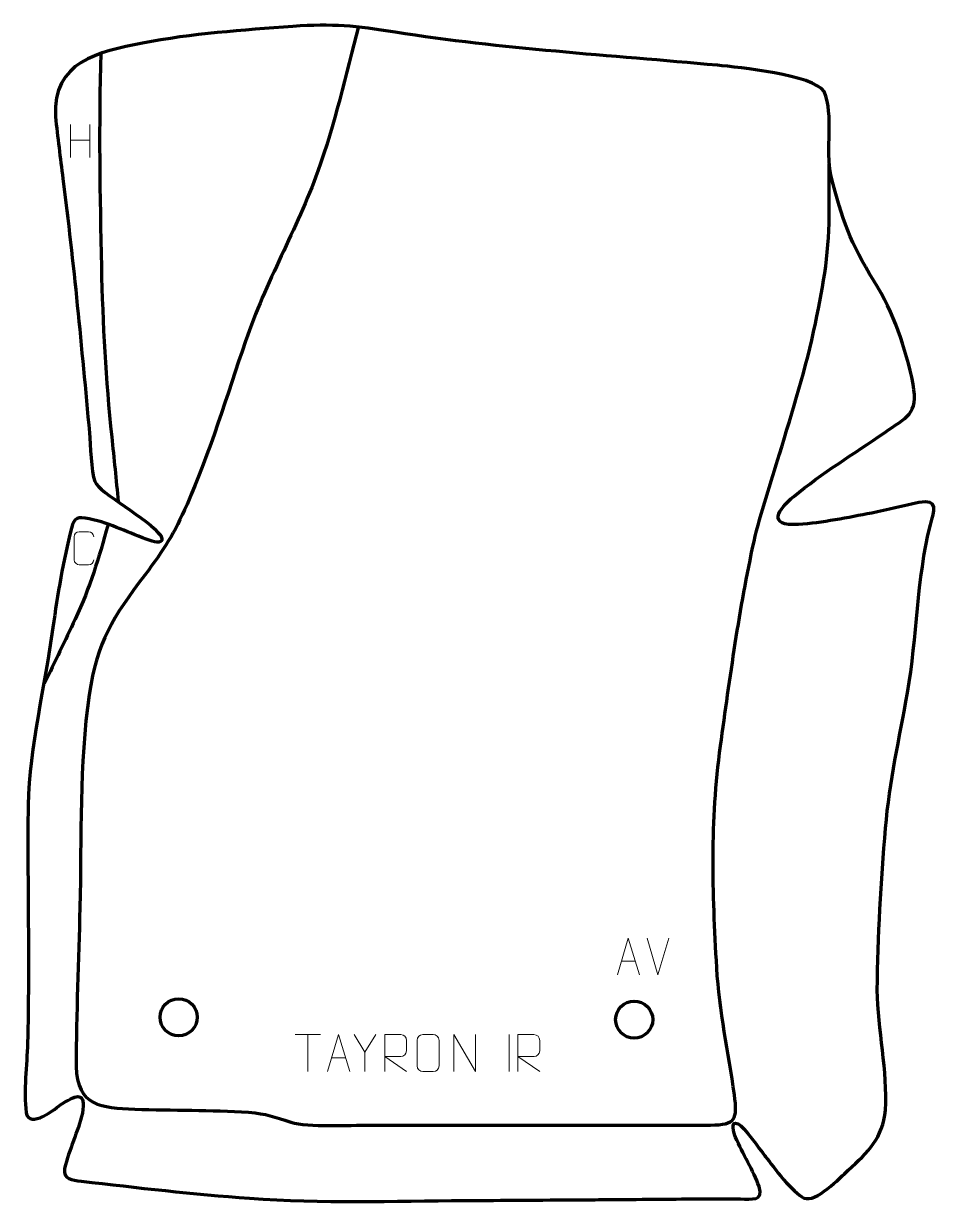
# Model space of a CAD drawing. Header units: millimetres. Extents: x 1294 to 1912, y -30 to 767.
import ezdxf

# ---------------------------------------------------------------- set-up
doc = ezdxf.new("R2010")
doc.units = ezdxf.units.MM
doc.header["$MEASUREMENT"] = 0
doc.layers.add('layer 1', color=7, linetype='Continuous')
doc.layers.add('layer 2', color=7, linetype='Continuous')

msp = doc.modelspace()

# ---------------------------------------------------------------- linework, layer by layer
at = {"layer": 'layer 1', "color": 142, "lineweight": 200}
for centre, major_axis, ratio in [((1398.6464, 95.9443), (0, 12.5262), 1), ((1706.2066, 94.3532), (12.5263, 0), 0.99999202)]:
    msp.add_ellipse(centre, major_axis=major_axis, ratio=ratio, dxfattribs=at)
at = {"layer": 'layer 1', "color": 142, "lineweight": 158}
for points, knots in [([(1520.0491, 764.7011), (1511.7443, 732.4503), (1503.8176, 698.3213), (1492.6655, 667.0149), (1492.6655, 667.0149), (1478.2845, 627.7686), (1457.338, 592.0267), (1443.7518, 552.2208), (1443.7518, 552.2208), (1431.4154, 515.8992), (1419.6189, 477.1589), (1404.2994, 442.1103), (1404.2994, 442.1103), (1395.4815, 422.2557), (1388.8578, 411.6665), (1375.7852, 394.4255), (1375.7852, 394.4255), (1354.0525, 365.5245), (1343.7839, 350.1409), (1338.2131, 313.5344), (1338.2131, 313.5344), (1331.4726, 266.8761), (1333.0912, 217.1729), (1331.9615, 169.935), (1331.9615, 169.935), (1331.0862, 134.3926), (1329.4115, 98.2493), (1329.4587, 62.7602), (1329.4587, 62.7602), (1330.1431, 35.874), (1346.3281, 34.874), (1368.9373, 33.931), (1368.9373, 33.931), (1394.4932, 32.986), (1420.4277, 33.4406), (1445.8867, 31.7913), (1445.8867, 31.7913), (1458.2699, 30.909), (1462.9332, 28.5067), (1474.2895, 25.1622), (1474.2895, 25.1622), (1486.5716, 21.545), (1513.6709, 23.1346), (1527.6663, 23.139), (1527.6663, 23.139), (1604.3251, 23.1607), (1680.9753, 23.0861), (1757.6352, 23.1923), (1757.6352, 23.1923), (1774.8376, 23.3227), (1776.0808, 26.6238), (1773.8615, 43.6567), (1773.8615, 43.6567), (1769.7677, 72.6889), (1763.6791, 99.754), (1761.9501, 129.2847), (1761.9501, 129.2847), (1759.0222, 181.326), (1757.337, 227.168), (1764.4803, 279.1743), (1764.4803, 279.1743), (1770.8358, 324.8588), (1777.1636, 371.9954), (1787.1025, 417.002), (1787.1025, 417.002), (1791.4117, 436.5157), (1798.6375, 456.7205), (1804.3647, 476.0339), (1804.3647, 476.0339), (1813.1701, 505.7278), (1822.2062, 533.7249), (1828.5326, 564.1905), (1828.5326, 564.1905), (1834.2198, 591.6241), (1838.2442, 614.1309), (1837.9358, 642.3919), (1837.9358, 642.3919), (1837.8271, 652.3597), (1837.8792, 662.3315), (1837.8623, 672.3002)], [0, 0, 0, 0, 0.04761905, 0.04761905, 0.04761905, 0.04761905, 0.0952381, 0.0952381, 0.0952381, 0.0952381, 0.14285714, 0.14285714, 0.14285714, 0.14285714, 0.19047619, 0.19047619, 0.19047619, 0.19047619, 0.23809524, 0.23809524, 0.23809524, 0.23809524, 0.28571429, 0.28571429, 0.28571429, 0.28571429, 0.33333333, 0.33333333, 0.33333333, 0.33333333, 0.38095238, 0.38095238, 0.38095238, 0.38095238, 0.42857143, 0.42857143, 0.42857143, 0.42857143, 0.47619048, 0.47619048, 0.47619048, 0.47619048, 0.52380952, 0.52380952, 0.52380952, 0.52380952, 0.57142857, 0.57142857, 0.57142857, 0.57142857, 0.61904762, 0.61904762, 0.61904762, 0.61904762, 0.66666667, 0.66666667, 0.66666667, 0.66666667, 0.71428571, 0.71428571, 0.71428571, 0.71428571, 0.76190476, 0.76190476, 0.76190476, 0.76190476, 0.80952381, 0.80952381, 0.80952381, 0.80952381, 0.85714286, 0.85714286, 0.85714286, 0.85714286, 0.9047619, 0.9047619, 0.9047619, 0.9047619, 1, 1, 1, 1]), ([(1346.1727, 746.6848), (1344.5068, 699.0339), (1345.4531, 650.2207), (1346.4634, 602.5143), (1346.4634, 602.5143), (1347.2886, 563.5488), (1349.3505, 526.5207), (1353.4185, 487.7402), (1353.4185, 487.7402), (1354.9459, 473.1801), (1356.4519, 458.6212), (1357.8199, 444.045)], [0, 0, 0, 0, 0.25, 0.25, 0.25, 0.25, 0.5, 0.5, 0.5, 0.5, 1, 1, 1, 1]), ([(1350.962, 428.6547), (1344.4457, 405.3304), (1339.1224, 386.8126), (1328.7652, 364.6594), (1328.7652, 364.6594), (1322.01, 350.2104), (1315.09, 335.8427), (1308.0534, 321.5288)], [0, 0, 0, 0, 0.33333333, 0.33333333, 0.33333333, 0.33333333, 1, 1, 1, 1])]:
    msp.add_open_spline(points, degree=3, knots=knots, dxfattribs=at)
at = {"layer": 'layer 1', "color": 250, "lineweight": 9}
for points in [[(1325.6042, 698.5302), (1325.6042, 698.5302), (1325.6042, 676.3375), (1325.6042, 676.3375)], [(1338.7199, 698.5302), (1338.7199, 698.5302), (1338.7199, 676.1799), (1338.7199, 676.1799)], [(1325.6217, 687.8878), (1325.6217, 687.8878), (1338.7199, 687.8878), (1338.7199, 687.8878)], [(1722.2183, 124.4576), (1722.2183, 124.4576), (1714.8965, 149.4112), (1714.8965, 149.4112)], [(1729.5402, 149.4112), (1729.5402, 149.4112), (1722.2184, 124.4576), (1722.2184, 124.4576)], [(1697.5814, 133.7143), (1697.5814, 133.7143), (1707.0771, 133.7143), (1707.0771, 133.7143)], [(1477.3417, 84.1885), (1477.3417, 84.1885), (1494.3289, 84.1885), (1494.3289, 84.1885)], [(1485.8355, 59.2585), (1485.8355, 59.2585), (1485.8355, 84.212), (1485.8355, 84.212)], [(1524.3943, 72.3134), (1524.3943, 72.3134), (1517.0734, 84.2121), (1517.0734, 84.2121)], [(1621.7795, 84.226), (1621.7795, 84.226), (1621.7795, 59.2519), (1621.7795, 59.2519)], [(1501.9243, 68.5152), (1501.9243, 68.5152), (1511.42, 68.5152), (1511.42, 68.5152)]]:
    msp.add_open_spline(points, degree=3, dxfattribs=at)
for points, knots in [([(1341.3247, 404.7633), (1341.1995, 402.6823), (1339.6973, 401.3571), (1337.7736, 401.3474), (1337.7736, 401.3474), (1335.685, 401.3477), (1333.5964, 401.3477), (1331.5081, 401.3474), (1331.5081, 401.3474), (1329.7839, 401.253), (1328.0175, 402.9409), (1328.0275, 404.7477), (1328.0275, 404.7477), (1328.0279, 409.9159), (1328.0279, 415.0836), (1328.0275, 420.251), (1328.0275, 420.251), (1328.0313, 422.1661), (1329.5958, 423.706), (1331.5237, 423.6939), (1331.5237, 423.6939), (1333.6067, 423.6939), (1335.6902, 423.6939), (1337.7736, 423.6939), (1337.7736, 423.6939), (1339.5171, 423.7257), (1341.3008, 422.3898), (1341.3247, 420.2064)], [0, 0, 0, 0, 0.125, 0.125, 0.125, 0.125, 0.25, 0.25, 0.25, 0.25, 0.375, 0.375, 0.375, 0.375, 0.5, 0.5, 0.5, 0.5, 0.625, 0.625, 0.625, 0.625, 0.75, 0.75, 0.75, 0.75, 1, 1, 1, 1]), ([(1694.8588, 124.4649), (1694.8588, 124.4649), (1702.2298, 149.4184), (1702.2298, 149.4184), (1702.2298, 149.4184), (1702.2298, 149.4184), (1709.7997, 124.4649), (1709.7997, 124.4649)], [0, 0, 0, 0, 0.33333333, 0.33333333, 0.33333333, 0.33333333, 1, 1, 1, 1]), ([(1499.2017, 59.2658), (1499.2017, 59.2658), (1506.5727, 84.2193), (1506.5727, 84.2193), (1506.5727, 84.2193), (1506.5727, 84.2193), (1514.1426, 59.2658), (1514.1426, 59.2658)], [0, 0, 0, 0, 0.33333333, 0.33333333, 0.33333333, 0.33333333, 1, 1, 1, 1]), ([(1531.7167, 84.2121), (1531.7167, 84.2121), (1524.3943, 72.3134), (1524.3943, 72.3134), (1524.3943, 72.3134), (1524.3943, 72.3134), (1524.395, 59.2585), (1524.395, 59.2585)], [0, 0, 0, 0, 0.33333333, 0.33333333, 0.33333333, 0.33333333, 1, 1, 1, 1]), ([(1537.7437, 59.2622), (1537.7437, 59.2622), (1537.7437, 84.2157), (1537.7437, 84.2157), (1537.7437, 84.2157), (1541.3385, 84.2157), (1544.934, 84.2157), (1548.5292, 84.2157), (1548.5292, 84.2157), (1550.8545, 84.178), (1552.4118, 82.688), (1552.4077, 80.3216), (1552.4077, 80.3216), (1552.4073, 78.2861), (1552.4073, 75.2267), (1552.4077, 73.1907), (1552.4077, 73.1907), (1552.4012, 71.3152), (1550.5889, 69.3734), (1548.5794, 69.3543), (1548.5794, 69.3543), (1548.5794, 69.3543), (1537.7437, 69.3543), (1537.7437, 69.3543), (1537.7437, 69.3543), (1537.7437, 69.3543), (1552.3984, 59.2622), (1552.3984, 59.2622)], [0, 0, 0, 0, 0.125, 0.125, 0.125, 0.125, 0.25, 0.25, 0.25, 0.25, 0.375, 0.375, 0.375, 0.375, 0.5, 0.5, 0.5, 0.5, 0.625, 0.625, 0.625, 0.625, 0.75, 0.75, 0.75, 0.75, 1, 1, 1, 1]), ([(1563.4831, 84.2115), (1565.8088, 84.2115), (1568.1349, 84.2115), (1570.461, 84.2115), (1570.461, 84.2115), (1572.4076, 84.2471), (1574.399, 82.7555), (1574.4257, 80.3179), (1574.4257, 80.3179), (1574.4253, 74.571), (1574.4253, 68.8237), (1574.4257, 63.076), (1574.4257, 63.076), (1574.2859, 60.7526), (1572.6087, 59.273), (1570.461, 59.2622), (1570.461, 59.2622), (1568.1291, 59.2626), (1565.7972, 59.2626), (1563.4657, 59.2622), (1563.4657, 59.2622), (1561.5407, 59.1568), (1559.5686, 61.0413), (1559.5798, 63.0586), (1559.5798, 63.0586), (1559.5801, 68.8287), (1559.5801, 74.5984), (1559.5798, 80.3677), (1559.5798, 80.3677), (1559.584, 82.5058), (1561.3307, 84.225), (1563.4831, 84.2115)], [0, 0, 0, 0, 0.11111111, 0.11111111, 0.11111111, 0.11111111, 0.22222222, 0.22222222, 0.22222222, 0.22222222, 0.33333333, 0.33333333, 0.33333333, 0.33333333, 0.44444444, 0.44444444, 0.44444444, 0.44444444, 0.55555556, 0.55555556, 0.55555556, 0.55555556, 0.66666667, 0.66666667, 0.66666667, 0.66666667, 0.77777778, 0.77777778, 0.77777778, 0.77777778, 1, 1, 1, 1]), ([(1584.4521, 59.2622), (1584.4521, 59.2622), (1584.4521, 84.2157), (1584.4521, 84.2157), (1584.4521, 84.2157), (1584.4521, 84.2157), (1599.1069, 59.2622), (1599.1069, 59.2622), (1599.1069, 59.2622), (1599.1069, 59.2622), (1599.1069, 84.2157), (1599.1069, 84.2157)], [0, 0, 0, 0, 0.25, 0.25, 0.25, 0.25, 0.5, 0.5, 0.5, 0.5, 1, 1, 1, 1]), ([(1627.7437, 59.2622), (1627.7437, 59.2622), (1627.7437, 84.2157), (1627.7437, 84.2157), (1627.7437, 84.2157), (1631.3385, 84.2157), (1634.934, 84.2157), (1638.5292, 84.2157), (1638.5292, 84.2157), (1640.8545, 84.178), (1642.4118, 82.688), (1642.4077, 80.3216), (1642.4077, 80.3216), (1642.4073, 78.2861), (1642.4073, 75.2267), (1642.4077, 73.1907), (1642.4077, 73.1907), (1642.4012, 71.3152), (1640.5889, 69.3734), (1638.5794, 69.3543), (1638.5794, 69.3543), (1638.5794, 69.3543), (1627.7437, 69.3543), (1627.7437, 69.3543), (1627.7437, 69.3543), (1627.7437, 69.3543), (1642.3984, 59.2622), (1642.3984, 59.2622)], [0, 0, 0, 0, 0.125, 0.125, 0.125, 0.125, 0.25, 0.25, 0.25, 0.25, 0.375, 0.375, 0.375, 0.375, 0.5, 0.5, 0.5, 0.5, 0.625, 0.625, 0.625, 0.625, 0.75, 0.75, 0.75, 0.75, 1, 1, 1, 1])]:
    msp.add_open_spline(points, degree=3, knots=knots, dxfattribs=at)
at = {"layer": 'layer 2', "color": 242, "lineweight": 158}
msp.add_open_spline([(1475.7046, 764.7379), (1502.5487, 766.6518), (1518.4463, 765.1262), (1544.8211, 760.8124), (1544.8211, 760.8124), (1617.2311, 749.445), (1689.5229, 745.2714), (1762.347, 738.506), (1762.347, 738.506), (1776.5439, 737.1615), (1827.117, 732.1613), (1834.4421, 720.7581), (1834.4421, 720.7581), (1841.2341, 704.4123), (1835.1045, 682.2055), (1839.1422, 663.5149), (1839.1422, 663.5149), (1846.5387, 634.777), (1852.0656, 618.4797), (1868.0473, 593.1007), (1868.0473, 593.1007), (1881.7336, 570.6586), (1889.1533, 548.7525), (1894.5866, 523.1554), (1894.5866, 523.1554), (1898.0754, 502.5446), (1890.2689, 501.2489), (1875.0828, 490.4665), (1875.0828, 490.4665), (1854.94, 476.365), (1832.8555, 463.1509), (1813.9948, 447.5053), (1813.9948, 447.5053), (1803.1986, 438.5495), (1795.591, 427.3071), (1817.1045, 428.5334), (1817.1045, 428.5334), (1833.1652, 429.5167), (1850.6476, 433.3343), (1866.5831, 436.2644), (1866.5831, 436.2644), (1877.2486, 438.3676), (1887.7504, 441.2488), (1898.3731, 443.3286), (1898.3731, 443.3286), (1912.2681, 445.6637), (1908.7835, 437.9688), (1906.1513, 428.4287), (1906.1513, 428.4287), (1896.8326, 390.9746), (1897.3361, 352.9265), (1890.7002, 314.939), (1890.7002, 314.939), (1885.232, 283.9168), (1878.633, 255.2499), (1875.9038, 223.6143), (1875.9038, 223.6143), (1872.8902, 187.6846), (1870.5926, 150.3414), (1870.3151, 114.3017), (1870.3151, 114.3017), (1870.8046, 87.5956), (1877.3314, 59.5124), (1875.887, 33.3059), (1875.887, 33.3059), (1873.9551, 14.1795), (1864.2155, 5.005), (1850.7361, -7.3306), (1850.7361, -7.3306), (1845.3981, -12.317), (1828.5897, -29.5897), (1821.007, -26.0996), (1821.007, -26.0996), (1813.1375, -22.4776), (1800.4373, -5.4677), (1794.8278, 1.8391), (1794.8278, 1.8391), (1794.8278, 1.8391), (1794.3503, 2.458), (1794.3503, 2.458), (1794.3503, 2.458), (1790.9317, 6.8576), (1780.4022, 21.9632), (1776.3262, 24.0118), (1776.3262, 24.0118), (1770.595, 26.8924), (1773.7447, 17.1003), (1774.6338, 14.9163), (1774.6338, 14.9163), (1779.3785, 4.111), (1786.7247, -7.6958), (1790.5016, -18.4137), (1790.5016, -18.4137), (1794.0267, -28.4173), (1785.1915, -26.6951), (1778.0149, -26.7033), (1778.0149, -26.7033), (1758.6361, -26.7256), (1739.4199, -26.6603), (1720.0246, -26.8537), (1720.0246, -26.8537), (1708.8865, -26.9647), (1697.7489, -27.08), (1686.6105, -27.1579), (1686.6105, -27.1579), (1680.563, -27.1976), (1674.5156, -27.2374), (1668.4681, -27.2771), (1668.4681, -27.2771), (1643.0052, -27.4443), (1617.5424, -27.6115), (1592.0795, -27.7787), (1592.0795, -27.7787), (1542.9925, -28.1373), (1495.7184, -29.7184), (1446.5662, -26.2424), (1446.5662, -26.2424), (1408.6526, -23.4635), (1370.6423, -19.1303), (1332.8869, -14.6651), (1332.8869, -14.6651), (1326.8202, -13.8927), (1320.3777, -13.6799), (1321.5873, -6.1884), (1321.5873, -6.1884), (1324.7261, 6.6687), (1330.5744, 18.5429), (1333.6152, 31.2001), (1333.6152, 31.2001), (1336.1453, 45.696), (1330.0906, 43.9924), (1320.1851, 37.6834), (1320.1851, 37.6834), (1315.5685, 34.631), (1297.9059, 19.6876), (1295.6173, 31.6689), (1295.6173, 31.6689), (1293.932, 46.0247), (1296.1416, 63.76), (1296.5976, 78.5486), (1296.5976, 78.5486), (1298.02, 132.1399), (1296.4395, 185.5999), (1296.954, 239.158), (1296.954, 239.158), (1298.0544, 278.8616), (1308.2237, 319.4831), (1313.7169, 358.9959), (1313.7169, 358.9959), (1316.8807, 381.3522), (1320.6839, 404.1221), (1326.25, 426.0091), (1326.25, 426.0091), (1328.3351, 433.6745), (1330.2729, 433.7034), (1338.1008, 432.4254), (1338.1008, 432.4254), (1353.6932, 429.0985), (1364.8738, 422.5503), (1379.4285, 417.7718), (1379.4285, 417.7718), (1382.6664, 416.7087), (1389.6027, 414.7791), (1386.5001, 421.0125), (1386.5001, 421.0125), (1378.0858, 432.5957), (1345.1354, 449.6868), (1341.9485, 457.5414), (1341.9485, 457.5414), (1339.4888, 464.2473), (1339.151, 482.2181), (1338.3846, 490.5233), (1338.3846, 490.5233), (1333.0935, 548.0201), (1327.799, 604.755), (1320.5239, 662.073), (1320.5239, 662.073), (1318.7699, 675.8798), (1316.82, 689.9797), (1315.5166, 703.8159), (1315.5166, 703.8159), (1313.284, 741.2028), (1344.5258, 747.5386), (1374.1115, 753.4062), (1374.1115, 753.4062), (1407.6084, 760.0495), (1441.7202, 762.153), (1475.7046, 764.7379)], degree=3, knots=[0, 0, 0, 0, 0.02083333, 0.02083333, 0.02083333, 0.02083333, 0.04166667, 0.04166667, 0.04166667, 0.04166667, 0.0625, 0.0625, 0.0625, 0.0625, 0.08333333, 0.08333333, 0.08333333, 0.08333333, 0.10416667, 0.10416667, 0.10416667, 0.10416667, 0.125, 0.125, 0.125, 0.125, 0.14583333, 0.14583333, 0.14583333, 0.14583333, 0.16666667, 0.16666667, 0.16666667, 0.16666667, 0.1875, 0.1875, 0.1875, 0.1875, 0.20833333, 0.20833333, 0.20833333, 0.20833333, 0.22916667, 0.22916667, 0.22916667, 0.22916667, 0.25, 0.25, 0.25, 0.25, 0.27083333, 0.27083333, 0.27083333, 0.27083333, 0.29166667, 0.29166667, 0.29166667, 0.29166667, 0.3125, 0.3125, 0.3125, 0.3125, 0.33333333, 0.33333333, 0.33333333, 0.33333333, 0.35416667, 0.35416667, 0.35416667, 0.35416667, 0.375, 0.375, 0.375, 0.375, 0.39583333, 0.39583333, 0.39583333, 0.39583333, 0.41666667, 0.41666667, 0.41666667, 0.41666667, 0.4375, 0.4375, 0.4375, 0.4375, 0.45833333, 0.45833333, 0.45833333, 0.45833333, 0.47916667, 0.47916667, 0.47916667, 0.47916667, 0.5, 0.5, 0.5, 0.5, 0.52083333, 0.52083333, 0.52083333, 0.52083333, 0.54166667, 0.54166667, 0.54166667, 0.54166667, 0.5625, 0.5625, 0.5625, 0.5625, 0.58333333, 0.58333333, 0.58333333, 0.58333333, 0.60416667, 0.60416667, 0.60416667, 0.60416667, 0.625, 0.625, 0.625, 0.625, 0.64583333, 0.64583333, 0.64583333, 0.64583333, 0.66666667, 0.66666667, 0.66666667, 0.66666667, 0.6875, 0.6875, 0.6875, 0.6875, 0.70833333, 0.70833333, 0.70833333, 0.70833333, 0.72916667, 0.72916667, 0.72916667, 0.72916667, 0.75, 0.75, 0.75, 0.75, 0.77083333, 0.77083333, 0.77083333, 0.77083333, 0.79166667, 0.79166667, 0.79166667, 0.79166667, 0.8125, 0.8125, 0.8125, 0.8125, 0.83333333, 0.83333333, 0.83333333, 0.83333333, 0.85416667, 0.85416667, 0.85416667, 0.85416667, 0.875, 0.875, 0.875, 0.875, 0.89583333, 0.89583333, 0.89583333, 0.89583333, 0.91666667, 0.91666667, 0.91666667, 0.91666667, 0.9375, 0.9375, 0.9375, 0.9375, 0.95833333, 0.95833333, 0.95833333, 0.95833333, 1, 1, 1, 1], dxfattribs=at)

doc.saveas('drawing.dxf')
